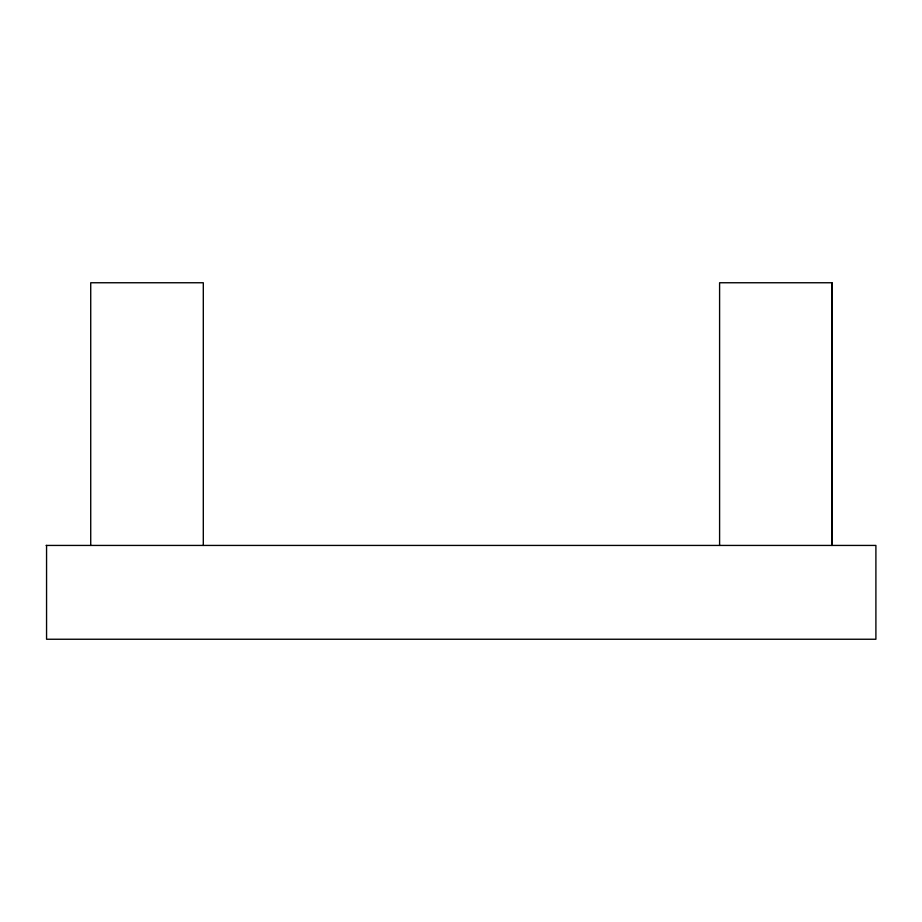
<?xml version="1.0" encoding="UTF-8"?>
<svg xmlns="http://www.w3.org/2000/svg" width="922" height="922" viewBox="0 0 922 922"><rect width="100%" height="100%" fill="white"/><g stroke="black" fill="none" stroke-linecap="round" stroke-linejoin="round"><path stroke-width="1.38" d="M46.1 545.432L875.9 545.432L875.9 639.246L46.561 639.246L46.561 545.432M832.174 545.432L832.174 282.754L719.598 282.754L719.598 545.432M831.736 282.754L831.736 545.432M203.301 545.432L203.301 282.754L90.725 282.754L90.725 545.432"/></g></svg>
